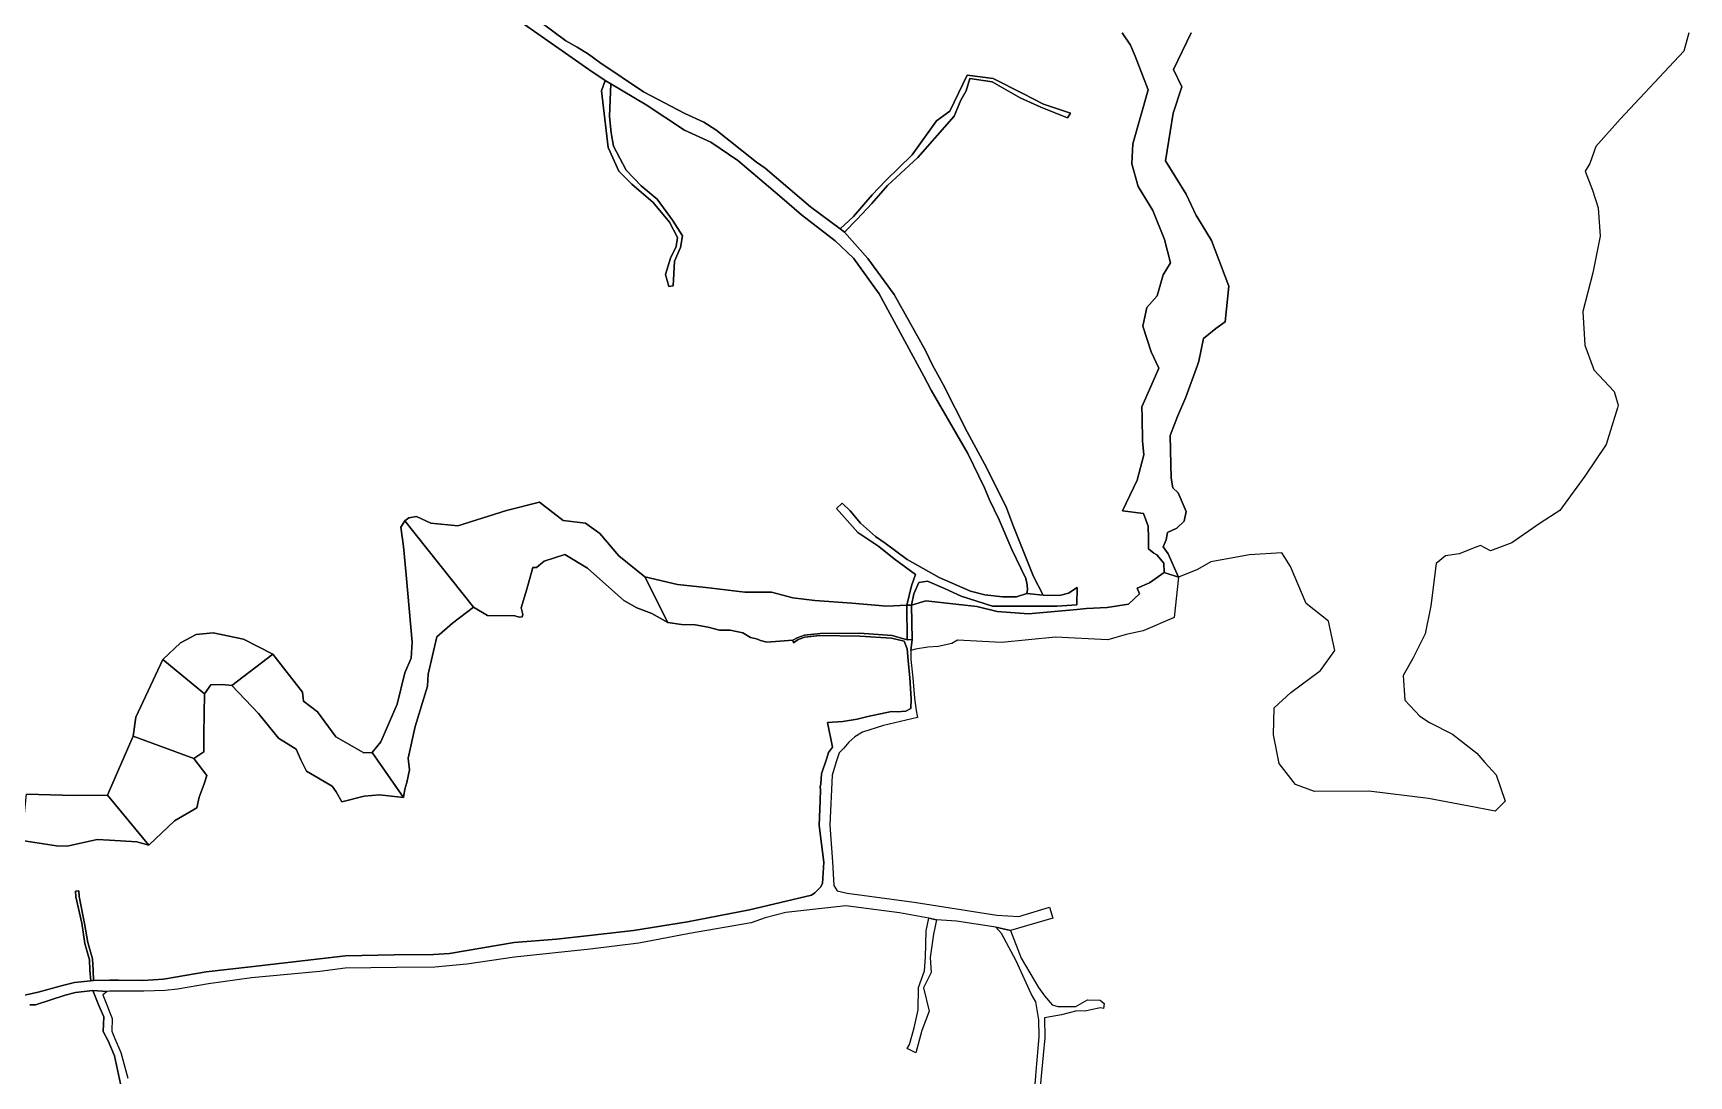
# Model space of a CAD drawing. Extents: x 548434 to 553028, y 1835063 to 1842282.
# Drawn here: x 551465 to 552226, y 1837520 to 1838000 of the extents above; entities that cross this region are included whole.
import ezdxf

# ---------------------------------------------------------------- set-up
doc = ezdxf.new("R2010")
doc.units = 0
doc.layers.add('Level 23', color=7, linetype='Continuous')

msp = doc.modelspace()

# ---------------------------------------------------------------- linework, layer by layer
at = {"layer": 'Level 23'}
for points in [[(551691.2, 1838010.19), (551709.66, 1837996.38), (551714.87, 1837993.41), (551720.1, 1837990.16), (551725.26, 1837986.39), (551745.43, 1837972.99), (551764.39, 1837963.01), (551773.04, 1837958.96), (551778.62, 1837955.41), (551797.24, 1837940.59), (551801.33, 1837937.81), (551822.12, 1837919.99), (551835.79, 1837909.86), (551837.72, 1837908.41), (551848.5, 1837896.24), (551860.5, 1837879.67), (551875, 1837853.95), (551878.02, 1837847.53), (551883.11, 1837838.36), (551894.08, 1837816.62), (551903.1, 1837799.82), (551912.27, 1837781.68), (551915.35, 1837772.96), (551924.62, 1837750.04), (551928.99, 1837741.47), (551921.52, 1837742.23), (551921.92, 1837743.91), (551921.75, 1837746.21), (551921.04, 1837749.2), (551914.66, 1837762.42), (551908.89, 1837776.12), (551904.46, 1837785.35), (551902.14, 1837790.82), (551894.47, 1837806.67), (551877.53, 1837835.75), (551874.15, 1837842.14), (551853.64, 1837880.02), (551841.85, 1837896.45), (551833.5, 1837904.39), (551818.03, 1837916.37), (551807.91, 1837925.07), (551788.68, 1837941.32), (551776.34, 1837949.74), (551764.18, 1837955.34), (551746.6, 1837966.91), (551730.43, 1837976.64), (551727.72, 1837978.19), (551720.19, 1837983.22), (551690.69, 1838003.83)], [(551965.31, 1838000), (551969.26, 1837994.39), (551971.39, 1837989.37), (551977.25, 1837973.81), (551970.2, 1837949.01), (551969.81, 1837939.74), (551972.79, 1837929.36), (551979.52, 1837918.33), (551984.8, 1837905.01), (551987.64, 1837894.32), (551984.28, 1837888.8), (551981.38, 1837879.13), (551976.76, 1837873.72), (551974.83, 1837865.17), (551978.62, 1837853.41), (551982.25, 1837845.89), (551978.57, 1837837.49), (551974.45, 1837828), (551974.55, 1837823.21), (551974.78, 1837812.4), (551975.26, 1837805.94), (551972.21, 1837794.29), (551965.58, 1837780.19), (551975.19, 1837778.96), (551977.34, 1837773.13), (551977.4, 1837767.87), (551977.49, 1837762.77), (551979.88, 1837760.77), (551981.34, 1837760.05), (551984.55, 1837756.19), (551984.71, 1837751.88), (551977.98, 1837747.14), (551972.28, 1837744.65), (551973.35, 1837742.08), (551968.25, 1837737.36), (551958.45, 1837735.77), (551949.01, 1837735.29), (551944.47, 1837734.87), (551922.29, 1837732.84), (551907.99, 1837734), (551898.57, 1837736.32), (551875.12, 1837738.83), (551868.56, 1837736.89), (551869.59, 1837742.08), (551871.97, 1837747.23), (551875.89, 1837747.92), (551883.75, 1837744.57), (551891.36, 1837741.02), (551905.72, 1837736.43), (551935.34, 1837736.45), (551944.5, 1837736.94), (551944.61, 1837745.01), (551940.71, 1837742.35), (551936.51, 1837741.25), (551928.99, 1837741.47), (551924.62, 1837750.04), (551915.35, 1837772.96), (551912.27, 1837781.68), (551903.1, 1837799.82), (551894.08, 1837816.62), (551883.11, 1837838.36), (551878.02, 1837847.53), (551875, 1837853.95), (551860.5, 1837879.67), (551848.5, 1837896.24), (551837.72, 1837908.41), (551843.51, 1837914.4), (551850.28, 1837921.6), (551857.54, 1837929.87), (551871.4, 1837942.79), (551888.18, 1837961.79), (551891.23, 1837969.13), (551893.73, 1837973.38), (551895.41, 1837979.01), (551905.59, 1837977.52), (551918.56, 1837970.21), (551927.97, 1837965.79), (551940.22, 1837961.03), (551941.6, 1837963.13), (551929.25, 1837967.17), (551919.68, 1837972.11), (551906.05, 1837979.04), (551894.12, 1837980.64), (551886.1, 1837963.95), (551880.02, 1837959.55), (551868.85, 1837943.92), (551856.77, 1837932.17), (551850.44, 1837925.61), (551841.82, 1837915.54), (551835.79, 1837909.86), (551822.12, 1837919.99), (551801.33, 1837937.81), (551797.24, 1837940.59), (551778.62, 1837955.41), (551773.04, 1837958.96), (551764.39, 1837963.01), (551745.43, 1837972.99), (551725.26, 1837986.39), (551720.1, 1837990.16), (551714.87, 1837993.41), (551709.66, 1837996.38), (551691.2, 1838010.19)], [(551690.69, 1838003.83), (551720.19, 1837983.22), (551727.72, 1837978.19), (551726.07, 1837973.32), (551729.1, 1837947.31), (551733.97, 1837936.41), (551739.97, 1837930.39), (551749.76, 1837922.05), (551757.27, 1837913.01), (551761.02, 1837905.96), (551760.35, 1837901.83), (551757.73, 1837896.42), (551755.47, 1837888.97), (551756.99, 1837883.38), (551759.06, 1837883.73), (551759.64, 1837895.03), (551762.43, 1837901.33), (551763.27, 1837906.69), (551758.72, 1837913.87), (551751.61, 1837923.54), (551744.37, 1837929.64), (551737.46, 1837936.9), (551731.55, 1837948), (551730.46, 1837954.01), (551729.7, 1837961.61), (551730.43, 1837976.64), (551746.6, 1837966.91), (551764.18, 1837955.34), (551776.34, 1837949.74), (551788.68, 1837941.32), (551807.91, 1837925.07), (551818.03, 1837916.37), (551833.5, 1837904.39), (551841.85, 1837896.45), (551853.64, 1837880.02), (551874.15, 1837842.14), (551877.53, 1837835.75), (551894.47, 1837806.67), (551902.14, 1837790.82), (551904.46, 1837785.35), (551908.89, 1837776.12), (551914.66, 1837762.42), (551921.04, 1837749.2), (551921.75, 1837746.21), (551921.92, 1837743.91), (551921.52, 1837742.23), (551916.8, 1837740.69), (551910.39, 1837740.75), (551902.28, 1837741.55), (551895.71, 1837743.28), (551881.27, 1837749.56), (551866.51, 1837757.88), (551856.42, 1837765.36), (551851.94, 1837768.44), (551845.08, 1837774.6), (551840.29, 1837780.3), (551836.64, 1837783.69), (551834.02, 1837781.24), (551843.83, 1837770.23), (551853.52, 1837763.78), (551860.5, 1837758.21), (551870.34, 1837750.95), (551868.59, 1837745.73), (551866.44, 1837736.89), (551857.23, 1837736.41), (551841.15, 1837737.83), (551824.04, 1837739), (551813.98, 1837740.16), (551804.14, 1837742.79), (551791.94, 1837742.81), (551779.17, 1837744.42), (551773.98, 1837745.04), (551760.98, 1837746.3), (551746, 1837749.88), (551734.01, 1837759.59), (551725.36, 1837769.78), (551718.71, 1837774.51), (551708.4, 1837775.82), (551697.64, 1837784.19), (551682.45, 1837780.38), (551660.02, 1837773.38), (551647.7, 1837774.54), (551641.02, 1837777.65), (551637.47, 1837777.04), (551635.7, 1837775.69), (551633.8, 1837772.68), (551635.05, 1837763.91), (551636.27, 1837750.81), (551639.1, 1837719.91), (551638.63, 1837712.43), (551635.68, 1837705.67), (551632.14, 1837691.34), (551624.66, 1837674.03), (551620.63, 1837669.04), (551616.81, 1837668.99), (551604.03, 1837676.36), (551595.49, 1837687.77), (551589.11, 1837692.71), (551588.69, 1837696.79), (551575, 1837714.34), (551561.59, 1837721.3), (551547.57, 1837724.07), (551539.74, 1837723.38), (551532.6, 1837719.47), (551524.47, 1837711.91), (551512.06, 1837685.32), (551510.79, 1837676.69), (551500, 1837651.56), (551499.09, 1837649.44), (551483.85, 1837649.35), (551461.72, 1837649.98)], [(551997.02, 1838000), (551988.92, 1837983.19), (551992.77, 1837975.26), (551988.79, 1837963.08), (551986.04, 1837945.89), (551985.3, 1837941.13), (551994.83, 1837925.83), (551999.42, 1837916.01), (552000, 1837915.06), (552006.46, 1837904.48), (552014.41, 1837883.53), (552012.75, 1837867.11), (552008.41, 1837864.02), (552002.78, 1837859.45), (552000.64, 1837849.02), (552000, 1837847.27), (551994.61, 1837832.57), (551990.8, 1837823.57), (551987.38, 1837814.85), (551987.78, 1837801.56), (551987.81, 1837795.19), (551988.68, 1837790.75), (551991.13, 1837788.5), (551994.83, 1837779.91), (551993.79, 1837775.47), (551990.54, 1837772.2), (551986.27, 1837770.27), (551985.62, 1837766.97), (551984.23, 1837763.62), (551986.46, 1837760.54), (551991.26, 1837749.68), (551984.71, 1837751.88), (551984.55, 1837756.19), (551981.34, 1837760.05), (551979.88, 1837760.77), (551977.49, 1837762.77), (551977.4, 1837767.87), (551977.34, 1837773.13), (551975.19, 1837778.96), (551965.58, 1837780.19), (551972.21, 1837794.29), (551975.26, 1837805.94), (551974.78, 1837812.4), (551974.55, 1837823.21), (551974.45, 1837828), (551978.57, 1837837.49), (551982.25, 1837845.89), (551978.62, 1837853.41), (551974.83, 1837865.17), (551976.76, 1837873.72), (551981.38, 1837879.13), (551984.28, 1837888.8), (551987.64, 1837894.32), (551984.8, 1837905.01), (551979.52, 1837918.33), (551972.79, 1837929.36), (551969.81, 1837939.74), (551970.2, 1837949.01), (551977.25, 1837973.81), (551971.39, 1837989.37), (551969.26, 1837994.39), (551965.31, 1838000)], [(552225.83, 1838000), (552223.58, 1837991.67), (552194.18, 1837960.29), (552183.02, 1837947.83), (552180.3, 1837940.02), (552178.11, 1837936.38), (552181.56, 1837927.76), (552184.2, 1837919.53), (552185.03, 1837906.47), (552181.73, 1837889.73), (552177.07, 1837871.9), (552177.99, 1837856.36), (552181.82, 1837845.99), (552182.14, 1837845.11), (552191.46, 1837835.13), (552193.4, 1837828.77), (552193.02, 1837827.54), (552187.85, 1837810.81), (552178.02, 1837796.16), (552166.54, 1837780.33), (552157.47, 1837774.54), (552144.39, 1837765.55), (552134.68, 1837761.91), (552130.01, 1837764.24), (552128.41, 1837763.62), (552120.32, 1837760.5), (552114, 1837759.54), (552113.94, 1837759.53), (552109.71, 1837755.97), (552107.26, 1837736.58), (552104.7, 1837723.62), (552098.99, 1837712.38), (552094.45, 1837704.56), (552095.32, 1837693.17), (552102.24, 1837685.81), (552106.56, 1837682.87), (552117.25, 1837677.59), (552128.35, 1837668.74), (552132.12, 1837664.56), (552137.26, 1837658.86), (552141.45, 1837646.69), (552136.79, 1837642.2), (552124.08, 1837644.55), (552123.12, 1837644.73), (552106.1, 1837647.99), (552078.77, 1837651.38), (552053.82, 1837651.14), (552045.09, 1837654.35), (552037.5, 1837664.12), (552034.88, 1837677.22), (552035.29, 1837689.66), (552042.84, 1837696.66), (552056.47, 1837706.79), (552063.08, 1837716.07), (552062.35, 1837719.53), (552060.25, 1837729.5), (552049.86, 1837737.59), (552042.68, 1837754.65), (552040.19, 1837758.72), (552038.82, 1837760.96), (552023.96, 1837760.02), (552006.18, 1837756.85), (552000, 1837753.27), (551991.26, 1837749.68), (551986.46, 1837760.54), (551984.23, 1837763.62), (551985.62, 1837766.97), (551986.27, 1837770.27), (551990.54, 1837772.2), (551993.79, 1837775.47), (551994.83, 1837779.91), (551991.13, 1837788.5), (551988.68, 1837790.75), (551987.81, 1837795.19), (551987.78, 1837801.56), (551987.38, 1837814.85), (551990.8, 1837823.57), (551994.61, 1837832.57), (552000, 1837847.27), (552000.64, 1837849.02), (552002.78, 1837859.45), (552008.41, 1837864.02), (552012.75, 1837867.11), (552014.41, 1837883.53), (552006.46, 1837904.48), (552000, 1837915.06), (551999.42, 1837916.01), (551994.83, 1837925.83), (551985.3, 1837941.13), (551986.04, 1837945.89), (551988.79, 1837963.08), (551992.77, 1837975.26), (551988.92, 1837983.19), (551997.02, 1838000)], [(551459.65, 1837628.57), (551475.59, 1837626.26), (551480.49, 1837626.05), (551494.3, 1837629.1), (551500, 1837628.77), (551512.43, 1837628.06), (551517.95, 1837626.55), (551529.86, 1837637.7), (551540.01, 1837643.66), (551541.16, 1837648.56), (551543.4, 1837654.73), (551544.73, 1837658.5), (551538.71, 1837666.28), (551543.31, 1837669.36), (551543.34, 1837677.71), (551543.62, 1837696.05), (551546.47, 1837700.28), (551551.87, 1837700.36), (551556.14, 1837699.93), (551568.41, 1837687.03), (551577.56, 1837675.72), (551585.73, 1837670.62), (551587.84, 1837665.8), (551590.54, 1837660.54), (551602.25, 1837653.61), (551604.13, 1837651.04), (551606.77, 1837646.5), (551616.93, 1837649.06), (551623.97, 1837649.68), (551635.14, 1837648.49), (551635.7, 1837652.27), (551636.65, 1837655.39), (551637.75, 1837661.13), (551637.22, 1837666.48), (551640.4, 1837681), (551646.03, 1837699.69), (551646.42, 1837705.19), (551650.45, 1837722.26), (551657.62, 1837728.54), (551667.22, 1837736.01), (551673.67, 1837732.11), (551686.17, 1837731.89), (551688.26, 1837731.31), (551689.6, 1837731.55), (551689.95, 1837732.58), (551689.13, 1837735.59), (551691.74, 1837744.28), (551694.49, 1837754.17), (551696.23, 1837754.23), (551699.67, 1837757.17), (551709.18, 1837760.13), (551719.63, 1837753.94), (551736.3, 1837739), (551742.34, 1837735.71), (551749.24, 1837733.02), (551756.6, 1837728.85), (551762.9, 1837728), (551769.04, 1837727.82), (551775.16, 1837726.79), (551780.3, 1837725.39), (551785.19, 1837725.4), (551790.99, 1837724.12), (551794.48, 1837722.01), (551797.36, 1837721.44), (551799.16, 1837720.64), (551802.07, 1837719.79), (551813.98, 1837720.71), (551814.3, 1837719.61), (551816.49, 1837721.01), (551819.59, 1837722.13), (551826.29, 1837722.92), (551844.85, 1837722.58), (551859.31, 1837721.65), (551865.16, 1837720.26), (551866.54, 1837716.8), (551866.94, 1837711.36), (551867.71, 1837703.48), (551868.42, 1837693.72), (551868.27, 1837689.39), (551865.96, 1837688.12), (551862.02, 1837687.75), (551859.31, 1837688.03), (551848.48, 1837685.59), (551843.59, 1837684.38), (551837.04, 1837683.43), (551829.87, 1837682.96), (551832.17, 1837671.57), (551830.35, 1837669.06), (551829.62, 1837666.51), (551827.18, 1837659.33), (551826.84, 1837654.64), (551826.61, 1837653.31), (551826.71, 1837652.01), (551826.52, 1837647.01), (551826.18, 1837635.5), (551828.23, 1837618.73), (551827.67, 1837608.88), (551826.67, 1837607.21), (551824.19, 1837604.57), (551822.57, 1837603.57), (551794.08, 1837596.78), (551765.52, 1837591.31), (551740.82, 1837587.32), (551720.51, 1837585), (551705.45, 1837583.33), (551685.95, 1837581.72), (551656.22, 1837576.74), (551648.87, 1837576.2), (551630.7, 1837576.06), (551608.39, 1837575.55), (551564.7, 1837570.5), (551544.38, 1837568.2), (551530.12, 1837565.82), (551524.81, 1837564.89), (551515.21, 1837564.3), (551504.1, 1837564.44), (551500, 1837564.37), (551492.66, 1837564.24), (551492.5, 1837569.03), (551492.08, 1837574.21), (551489.99, 1837581.72), (551488.46, 1837590.44), (551486.05, 1837602.83), (551485.82, 1837605.51), (551484.32, 1837605.4), (551484.42, 1837602.8), (551487.2, 1837590.7), (551488.64, 1837581.23), (551490.68, 1837573.77), (551490.93, 1837569.07), (551491.43, 1837564.18), (551483.85, 1837563.38), (551478.39, 1837562.02), (551467.08, 1837558.92), (551455.9, 1837556.43)], [(551455.9, 1837556.43), (551467.08, 1837558.92), (551478.39, 1837562.02), (551483.85, 1837563.38), (551491.43, 1837564.18), (551492.66, 1837564.24), (551500, 1837564.37), (551504.1, 1837564.44), (551515.21, 1837564.3), (551524.81, 1837564.89), (551530.12, 1837565.82), (551544.38, 1837568.2), (551564.7, 1837570.5), (551608.39, 1837575.55), (551630.7, 1837576.06), (551648.87, 1837576.2), (551656.22, 1837576.74), (551685.95, 1837581.72), (551705.45, 1837583.33), (551720.51, 1837585), (551740.82, 1837587.32), (551765.52, 1837591.31), (551794.08, 1837596.78), (551822.57, 1837603.57), (551824.19, 1837604.57), (551826.67, 1837607.21), (551827.67, 1837608.88), (551828.23, 1837618.73), (551826.18, 1837635.5), (551826.52, 1837647.01), (551826.71, 1837652.01), (551826.61, 1837653.31), (551826.84, 1837654.64), (551827.18, 1837659.33), (551829.62, 1837666.51), (551830.35, 1837669.06), (551832.17, 1837671.57), (551829.87, 1837682.96), (551837.04, 1837683.43), (551843.59, 1837684.38), (551848.48, 1837685.59), (551859.31, 1837688.03), (551862.02, 1837687.75), (551865.96, 1837688.12), (551868.27, 1837689.39), (551868.42, 1837693.72), (551867.71, 1837703.48), (551866.94, 1837711.36), (551866.54, 1837716.8), (551865.16, 1837720.26), (551859.31, 1837721.65), (551844.85, 1837722.58), (551826.29, 1837722.92), (551819.59, 1837722.13), (551816.49, 1837721.01), (551814.3, 1837719.61), (551813.98, 1837720.71), (551816.05, 1837721.88), (551819.44, 1837723.05), (551826.58, 1837723.86), (551844.58, 1837724.01), (551859.62, 1837722.89), (551866.59, 1837720.94), (551868.8, 1837721.1), (551868.21, 1837716.08), (551868.28, 1837711.82), (551869.2, 1837703.52), (551869.98, 1837694.03), (551870.69, 1837688.47), (551871.08, 1837685.99), (551871.27, 1837685.21), (551855.7, 1837681.5), (551845.99, 1837678.44), (551842.45, 1837676.31), (551839.81, 1837673.8), (551837.42, 1837671.09), (551835.31, 1837668.93), (551834.1, 1837665.21), (551832.07, 1837658.63), (551830.96, 1837635.68), (551832.25, 1837618.76), (551832.82, 1837607.92), (551834.38, 1837605.43), (551839.02, 1837604.46), (551869.78, 1837600.27), (551907.82, 1837594.27), (551917.84, 1837593.69), (551931.98, 1837598), (551933.57, 1837593), (551914.07, 1837587.24), (551907.37, 1837588.73), (551889.19, 1837591.52), (551880.03, 1837592.19), (551876.58, 1837592.9), (551863.01, 1837595.38), (551838.36, 1837598.53), (551810.84, 1837595.6), (551801.26, 1837593.09), (551794.92, 1837590.8), (551766.54, 1837585.87), (551743.28, 1837581.48), (551720.81, 1837578.72), (551686.06, 1837575.05), (551664.22, 1837571.8), (551649.51, 1837570.44), (551631.79, 1837570.19), (551608.33, 1837569.96), (551596.54, 1837568.4), (551565.25, 1837565.43), (551545.37, 1837562.75), (551531.25, 1837560.33), (551525.46, 1837559.63), (551515.75, 1837559.34), (551504.32, 1837559.39), (551500, 1837559.29), (551498.82, 1837559.26), (551492.27, 1837559.72), (551484.37, 1837558.82), (551479.61, 1837557.46), (551465.89, 1837553.06), (551463.32, 1837553.02)], [(551924.4, 1837504.83), (551925.82, 1837522.41), (551927.26, 1837538.31), (551927.07, 1837546.21), (551925.67, 1837554.52), (551923.59, 1837558.2), (551916.71, 1837573.3), (551909.84, 1837585.83), (551907.37, 1837588.73), (551914.07, 1837587.24), (551918.97, 1837574.51), (551926.87, 1837561.01), (551929.69, 1837557.16), (551933.22, 1837553.08), (551935.84, 1837552.24), (551944.07, 1837552.38), (551949.46, 1837555.31), (551955.29, 1837555.25), (551957.12, 1837553.67), (551956.84, 1837551.46), (551955.41, 1837551.73), (551950.96, 1837550.7), (551948.38, 1837550.2), (551944.58, 1837550.25), (551937.5, 1837548.46), (551929.61, 1837547.03), (551929.81, 1837537.93), (551928.23, 1837521.98), (551926.76, 1837505)], [(551463.32, 1837553.02), (551465.89, 1837553.06), (551479.61, 1837557.46), (551484.37, 1837558.82), (551492.27, 1837559.72), (551494.98, 1837552.8), (551497.37, 1837547.52), (551497.05, 1837540.83), (551499.36, 1837536.47), (551502.24, 1837529.59), (551505.91, 1837512.48)], [(551505.91, 1837512.48), (551502.24, 1837529.59), (551499.36, 1837536.47), (551497.05, 1837540.83), (551497.37, 1837547.52), (551494.98, 1837552.8), (551492.27, 1837559.72), (551498.82, 1837559.26), (551496.88, 1837557.65), (551498.73, 1837553.04), (551500, 1837549.82), (551501.18, 1837546.83), (551501.06, 1837541.02), (551502.24, 1837537.85), (551505.09, 1837531.21), (551508.41, 1837519.31)]]:
    msp.add_lwpolyline(points, dxfattribs=at)
for points in [[(551730.43, 1837976.64), (551729.7, 1837961.61), (551730.46, 1837954.01), (551731.55, 1837948), (551737.46, 1837936.9), (551744.37, 1837929.64), (551751.61, 1837923.54), (551758.72, 1837913.87), (551763.27, 1837906.69), (551762.43, 1837901.33), (551759.64, 1837895.03), (551759.06, 1837883.73), (551756.99, 1837883.38), (551755.47, 1837888.97), (551757.73, 1837896.42), (551760.35, 1837901.83), (551761.02, 1837905.96), (551757.27, 1837913.01), (551749.76, 1837922.05), (551739.97, 1837930.39), (551733.97, 1837936.41), (551729.1, 1837947.31), (551726.07, 1837973.32), (551727.72, 1837978.19)], [(551835.79, 1837909.86), (551841.82, 1837915.54), (551850.44, 1837925.61), (551856.77, 1837932.17), (551868.85, 1837943.92), (551880.02, 1837959.55), (551886.1, 1837963.95), (551894.12, 1837980.64), (551906.05, 1837979.04), (551919.68, 1837972.11), (551929.25, 1837967.17), (551941.6, 1837963.13), (551940.22, 1837961.03), (551927.97, 1837965.79), (551918.56, 1837970.21), (551905.59, 1837977.52), (551895.41, 1837979.01), (551893.73, 1837973.38), (551891.23, 1837969.13), (551888.18, 1837961.79), (551871.4, 1837942.79), (551857.54, 1837929.87), (551850.28, 1837921.6), (551843.51, 1837914.4), (551837.72, 1837908.41)], [(551673.67, 1837732.11), (551667.22, 1837736.01), (551635.7, 1837775.69), (551637.47, 1837777.04), (551641.02, 1837777.65), (551647.7, 1837774.54), (551660.02, 1837773.38), (551682.45, 1837780.38), (551697.64, 1837784.19), (551708.4, 1837775.82), (551718.71, 1837774.51), (551725.36, 1837769.78), (551734.01, 1837759.59), (551746, 1837749.88), (551756.6, 1837728.85), (551749.24, 1837733.02), (551742.34, 1837735.71), (551736.3, 1837739), (551719.63, 1837753.94), (551709.18, 1837760.13), (551699.67, 1837757.17), (551696.23, 1837754.23), (551694.49, 1837754.17), (551691.74, 1837744.28), (551689.13, 1837735.59), (551689.95, 1837732.58), (551689.6, 1837731.55), (551688.26, 1837731.31), (551686.17, 1837731.89)], [(551928.99, 1837741.47), (551936.51, 1837741.25), (551940.71, 1837742.35), (551944.61, 1837745.01), (551944.5, 1837736.94), (551935.34, 1837736.45), (551905.72, 1837736.43), (551891.36, 1837741.02), (551883.75, 1837744.57), (551875.89, 1837747.92), (551871.97, 1837747.23), (551869.59, 1837742.08), (551868.56, 1837736.89), (551866.44, 1837736.89), (551868.59, 1837745.73), (551870.34, 1837750.95), (551860.5, 1837758.21), (551853.52, 1837763.78), (551843.83, 1837770.23), (551834.02, 1837781.24), (551836.64, 1837783.69), (551840.29, 1837780.3), (551845.08, 1837774.6), (551851.94, 1837768.44), (551856.42, 1837765.36), (551866.51, 1837757.88), (551881.27, 1837749.56), (551895.71, 1837743.28), (551902.28, 1837741.55), (551910.39, 1837740.75), (551916.8, 1837740.69), (551921.52, 1837742.23)], [(551635.7, 1837652.27), (551635.14, 1837648.49), (551620.63, 1837669.04), (551624.66, 1837674.03), (551632.14, 1837691.34), (551635.68, 1837705.67), (551638.63, 1837712.43), (551639.1, 1837719.91), (551636.27, 1837750.81), (551635.05, 1837763.91), (551633.8, 1837772.68), (551635.7, 1837775.69), (551667.22, 1837736.01), (551657.62, 1837728.54), (551650.45, 1837722.26), (551646.42, 1837705.19), (551646.03, 1837699.69), (551640.4, 1837681), (551637.22, 1837666.48), (551637.75, 1837661.13), (551636.65, 1837655.39)], [(551816.05, 1837721.88), (551813.98, 1837720.71), (551802.07, 1837719.79), (551799.16, 1837720.64), (551797.36, 1837721.44), (551794.48, 1837722.01), (551790.99, 1837724.12), (551785.19, 1837725.4), (551780.3, 1837725.39), (551775.16, 1837726.79), (551769.04, 1837727.82), (551762.9, 1837728), (551756.6, 1837728.85), (551746, 1837749.88), (551760.98, 1837746.3), (551773.98, 1837745.04), (551779.17, 1837744.42), (551791.94, 1837742.81), (551804.14, 1837742.79), (551813.98, 1837740.16), (551824.04, 1837739), (551841.15, 1837737.83), (551857.23, 1837736.41), (551866.44, 1837736.89), (551866.59, 1837720.94), (551859.62, 1837722.89), (551844.58, 1837724.01), (551826.58, 1837723.86), (551819.44, 1837723.05)], [(551984.71, 1837751.88), (551991.26, 1837749.68), (551989.22, 1837731.12), (551975.09, 1837725.04), (551967.19, 1837723.33), (551958.72, 1837720.86), (551934.8, 1837722.17), (551909.94, 1837719.77), (551889.62, 1837720.71), (551887.1, 1837719.2), (551880.87, 1837717.78), (551876.06, 1837717.59), (551870.39, 1837716.63), (551868.21, 1837716.08), (551868.8, 1837721.1), (551868.56, 1837736.89), (551875.12, 1837738.83), (551898.57, 1837736.32), (551907.99, 1837734), (551922.29, 1837732.84), (551944.47, 1837734.87), (551949.01, 1837735.29), (551958.45, 1837735.77), (551968.25, 1837737.36), (551973.35, 1837742.08), (551972.28, 1837744.65), (551977.98, 1837747.14)], [(551868.8, 1837721.1), (551866.59, 1837720.94), (551866.44, 1837736.89), (551868.56, 1837736.89)], [(551524.47, 1837711.91), (551532.6, 1837719.47), (551539.74, 1837723.38), (551547.57, 1837724.07), (551561.59, 1837721.3), (551575, 1837714.34), (551556.14, 1837699.93), (551551.87, 1837700.36), (551546.47, 1837700.28), (551543.62, 1837696.05)], [(551543.31, 1837669.36), (551538.71, 1837666.28), (551510.79, 1837676.69), (551512.06, 1837685.32), (551524.47, 1837711.91), (551543.62, 1837696.05), (551543.34, 1837677.71)], [(551568.41, 1837687.03), (551556.14, 1837699.93), (551575, 1837714.34), (551588.69, 1837696.79), (551589.11, 1837692.71), (551595.49, 1837687.77), (551604.03, 1837676.36), (551616.81, 1837668.99), (551620.63, 1837669.04), (551635.14, 1837648.49), (551623.97, 1837649.68), (551616.93, 1837649.06), (551606.77, 1837646.5), (551604.13, 1837651.04), (551602.25, 1837653.61), (551590.54, 1837660.54), (551587.84, 1837665.8), (551585.73, 1837670.62), (551577.56, 1837675.72)], [(551529.86, 1837637.7), (551517.95, 1837626.55), (551499.09, 1837649.44), (551500, 1837651.56), (551510.79, 1837676.69), (551538.71, 1837666.28), (551544.73, 1837658.5), (551543.4, 1837654.73), (551541.16, 1837648.56), (551540.01, 1837643.66)], [(551475.59, 1837626.26), (551459.65, 1837628.57), (551461.72, 1837649.98), (551483.85, 1837649.35), (551499.09, 1837649.44), (551517.95, 1837626.55), (551512.43, 1837628.06), (551500, 1837628.77), (551494.3, 1837629.1), (551480.49, 1837626.05)], [(551491.43, 1837564.18), (551490.93, 1837569.07), (551490.68, 1837573.77), (551488.64, 1837581.23), (551487.2, 1837590.7), (551484.42, 1837602.8), (551484.32, 1837605.4), (551485.82, 1837605.51), (551486.05, 1837602.83), (551488.46, 1837590.44), (551489.99, 1837581.72), (551492.08, 1837574.21), (551492.5, 1837569.03), (551492.66, 1837564.24)], [(551875.33, 1837587.1), (551876.58, 1837592.9), (551880.03, 1837592.19), (551878.7, 1837585.52), (551877.16, 1837574.88), (551877.51, 1837567.99), (551874.04, 1837560.94), (551876.71, 1837550.15), (551873.31, 1837541.33), (551870.56, 1837530.93), (551866.48, 1837532.96), (551867.57, 1837534.84), (551869.73, 1837542.43), (551871.62, 1837550.82), (551871.82, 1837561.02), (551874.52, 1837568.65), (551874.94, 1837575.06)]]:
    msp.add_lwpolyline(points, close=True, dxfattribs=at)

doc.saveas('drawing.dxf')
